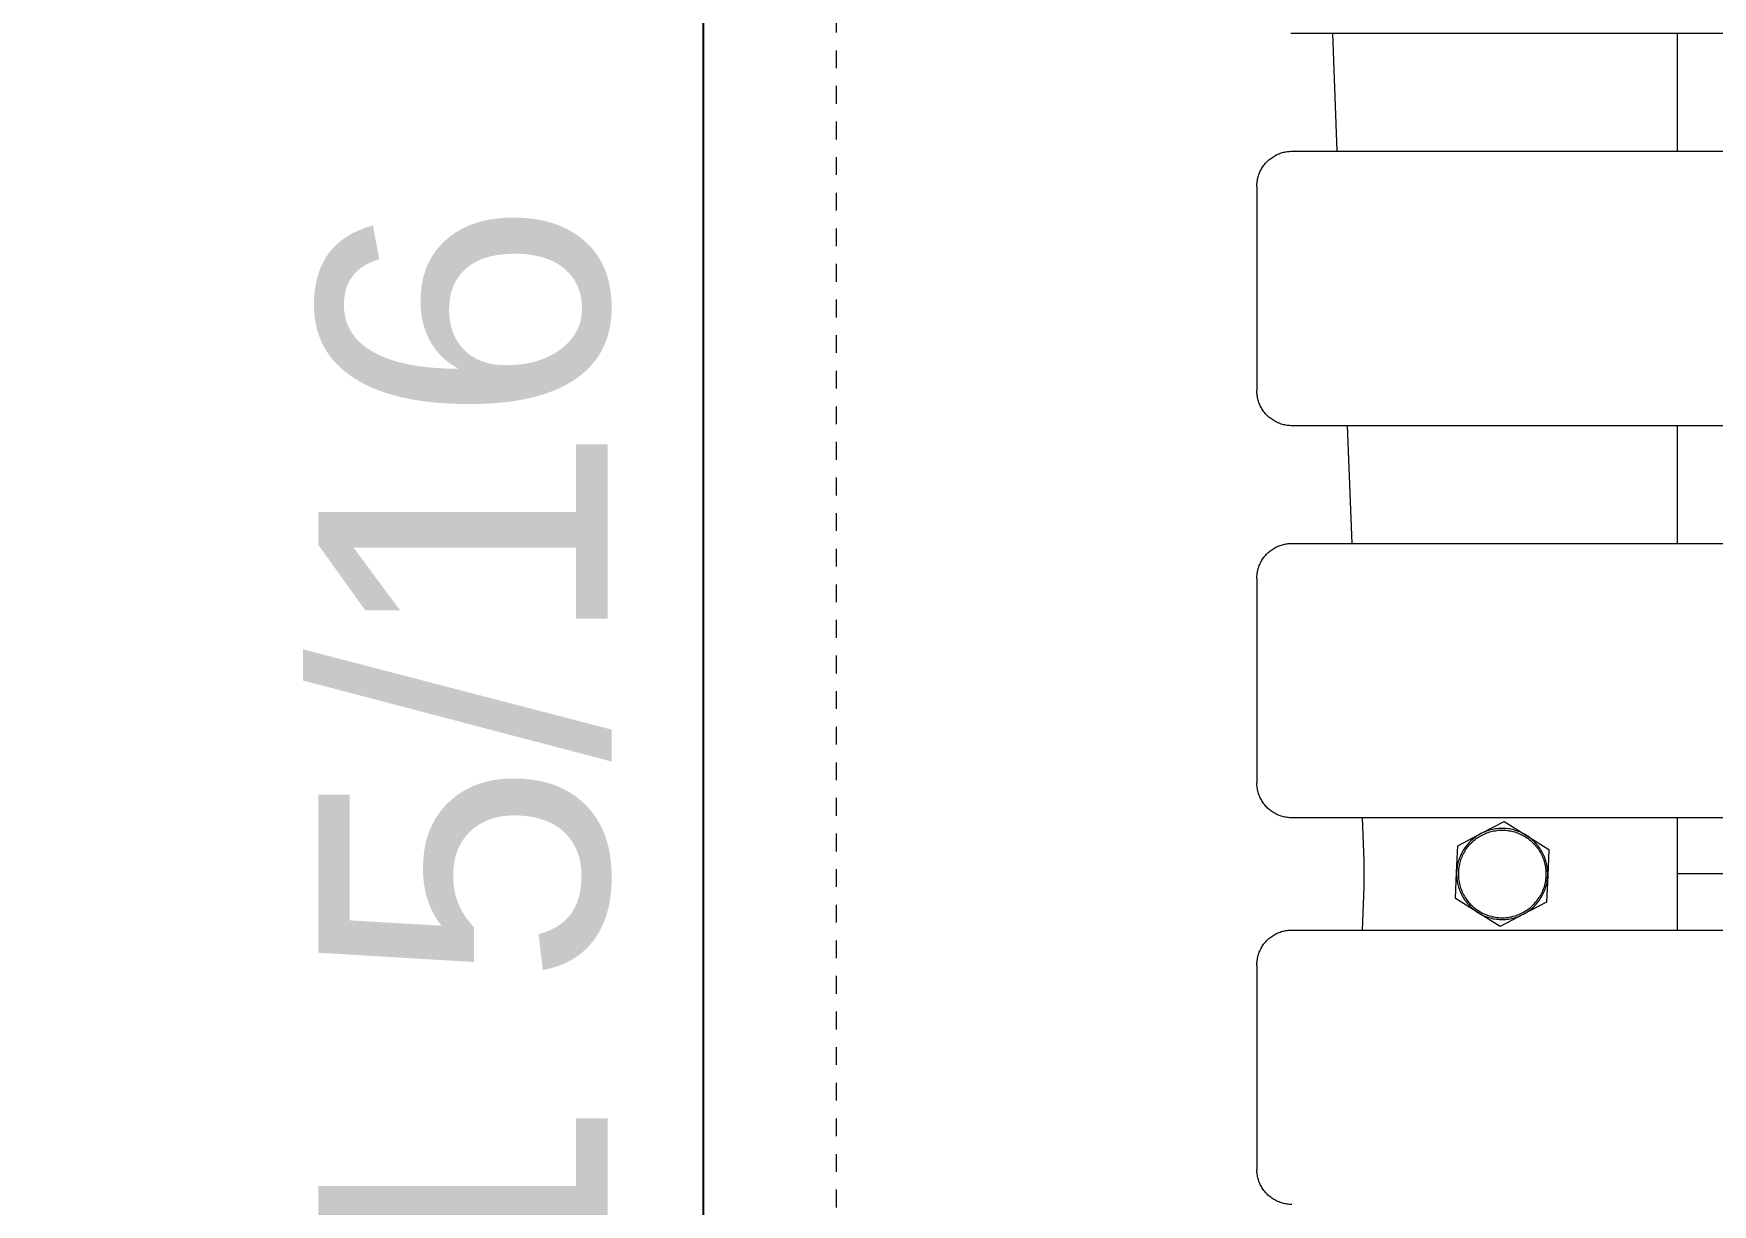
# Model space of a CAD drawing. Header units: inches. Extents: x 1 to 179, y 2 to 121.
# Drawn here: x 4.77 to 14.2, y 62.6 to 69.17 of the extents above; entities that cross this region are included whole.
import ezdxf

# ---------------------------------------------------------------- set-up
doc = ezdxf.new("R2010")
doc.units = ezdxf.units.IN
doc.linetypes.add('HIDDEN', pattern=[1.905, 1.27, -0.635])
for name, color, linetype, lineweight in [('ZANO_R', 7, 'Continuous', 0), ('ZANO_R_przerywana', 250, 'HIDDEN', 0), ('ZANO_W', 1, 'Continuous', 0)]:
    doc.layers.add(name, color=color, linetype=linetype, lineweight=lineweight)
doc.styles.get("Standard").update_dxf_attribs({"font": 'arial.ttf'})
doc.dimstyles.new('amerykanie', dxfattribs={"dimtxt": 50, "dimasz": 50, "dimexe": 0.5, "dimexo": 0.5, "dimgap": 1, "dimtad": 1, "dimdec": 0, "dimzin": 0, "dimlunit": 5, "dimtxsty": 'Standard', "dimcen": 0.09, "dimclrd": 1, "dimclre": 1, "dimclrt": 1, "dimazin": 0, "dimtfac": 1, "dimtdec": 0, "dimtmove": 0, "dimatfit": 3, "dimfxl": 1, "dimtzin": 0, "dimarcsym": 1})

# ---------------------------------------------------------------- blocks, each defined once
blk = doc.blocks.new('*D403')
at = {"layer": 'ZANO_W', "color": 1, "lineweight": -2}
for p, q in [((11.3356, 75.1205), (8.0309, 75.1205)), ((8.5309, 54.7849), (8.5309, 74.1205)), ((11.3356, 53.7849), (8.0309, 53.7849))]:
    blk.add_line(p, q, dxfattribs=at)
at = {"layer": 'ZANO_W', "color": 1}
for points in [[(8.6976, 74.1205), (8.3642, 74.1205), (8.5309, 75.1205)], [(8.3642, 54.7849), (8.6976, 54.7849), (8.5309, 53.7849)]]:
    blk.add_solid(points, dxfattribs=at)
at = {"layer": 'ZANO_W', "color": 1, "insert": (7.1907, 64.4527), "char_height": 1.625, "attachment_point": 5, "rotation": 90}
blk.add_mtext('21 5/16', dxfattribs=at)

msp = doc.modelspace()

# ---------------------------------------------------------------- linework, layer by layer
at = {"layer": 'ZANO_R'}
for p, q in [((11.83556, 69.1734), (11.82884, 69.17351)), ((82.30796, 69.1734), (11.83556, 69.1734)), ((12.06403, 69.1734), (12.08889, 68.51227)), ((14.00092, 68.51227), (14.00092, 69.1734)), ((11.70619, 68.46379), (11.71133, 68.46812)), ((11.71133, 68.46812), (11.71662, 68.47227)), ((11.71662, 68.47227), (11.72204, 68.47624)), ((11.72204, 68.47624), (11.7276, 68.48002)), ((11.7276, 68.48002), (11.73328, 68.48361)), ((11.73328, 68.48361), (11.73909, 68.48701)), ((11.73909, 68.48701), (11.745, 68.4902)), ((11.745, 68.4902), (11.75102, 68.49319)), ((11.75102, 68.49319), (11.75714, 68.49597)), ((11.75714, 68.49597), (11.76335, 68.49854)), ((11.76335, 68.49854), (11.76964, 68.5009)), ((11.76964, 68.5009), (11.77601, 68.50305)), ((11.77601, 68.50305), (11.78245, 68.50497)), ((11.78245, 68.50497), (11.78896, 68.50667)), ((11.78896, 68.50667), (11.79551, 68.50815)), ((11.79551, 68.50815), (11.80212, 68.50941)), ((11.80212, 68.50941), (11.80876, 68.51044)), ((11.80876, 68.51044), (11.81543, 68.51124)), ((11.81543, 68.51124), (11.82213, 68.51181)), ((11.82213, 68.51181), (11.82884, 68.51215)), ((11.82884, 68.51215), (11.83556, 68.51227)), ((11.83556, 68.51227), (82.30796, 68.51227)), ((11.64601, 68.36853), (11.64794, 68.37497)), ((11.64794, 68.37497), (11.65008, 68.38134)), ((11.65008, 68.38134), (11.65244, 68.38763)), ((11.65244, 68.38763), (11.65501, 68.39384)), ((11.65501, 68.39384), (11.65779, 68.39996)), ((11.65779, 68.39996), (11.66078, 68.40598)), ((11.66078, 68.40598), (11.66398, 68.4119)), ((11.66398, 68.4119), (11.66737, 68.4177)), ((11.66737, 68.4177), (11.67096, 68.42338)), ((11.67096, 68.42338), (11.67474, 68.42894)), ((11.67474, 68.42894), (11.67871, 68.43436)), ((11.67871, 68.43436), (11.68287, 68.43965)), ((11.68287, 68.43965), (11.6872, 68.44479)), ((11.6872, 68.44479), (11.6917, 68.44978)), ((11.6917, 68.44978), (11.69637, 68.45461)), ((11.69637, 68.45461), (11.7012, 68.45928)), ((11.7012, 68.45928), (11.70619, 68.46379)), ((11.63871, 68.31542), (11.63883, 68.32214)), ((11.63871, 68.31542), (11.63871, 68.26887)), ((11.63883, 68.32214), (11.63917, 68.32885)), ((11.63917, 68.32885), (11.63975, 68.33555)), ((11.63975, 68.33555), (11.64055, 68.34222)), ((11.64055, 68.34222), (11.64158, 68.34887)), ((11.64158, 68.34887), (11.64283, 68.35547)), ((11.64283, 68.35547), (11.64431, 68.36203)), ((11.64431, 68.36203), (11.64601, 68.36853)), ((11.63871, 68.26887), (11.63871, 67.16749)), ((11.63883, 67.16077), (11.63871, 67.16749)), ((11.63917, 67.15406), (11.63883, 67.16077)), ((11.63975, 67.14736), (11.63917, 67.15406)), ((11.64055, 67.14069), (11.63975, 67.14736)), ((11.64158, 67.13404), (11.64055, 67.14069)), ((11.64283, 67.12744), (11.64158, 67.13404)), ((11.64431, 67.12088), (11.64283, 67.12744)), ((11.64601, 67.11438), (11.64431, 67.12088)), ((11.64794, 67.10794), (11.64601, 67.11438)), ((11.65008, 67.10157), (11.64794, 67.10794)), ((11.65244, 67.09528), (11.65008, 67.10157)), ((11.65501, 67.08907), (11.65244, 67.09528)), ((11.65779, 67.08295), (11.65501, 67.08907)), ((11.66078, 67.07693), (11.65779, 67.08295)), ((11.66398, 67.07101), (11.66078, 67.07693)), ((11.66737, 67.06521), (11.66398, 67.07101)), ((11.67096, 67.05953), (11.66737, 67.06521)), ((11.67474, 67.05397), (11.67096, 67.05953)), ((11.67871, 67.04855), (11.67474, 67.05397)), ((11.68287, 67.04326), (11.67871, 67.04855)), ((11.6872, 67.03812), (11.68287, 67.04326)), ((11.6917, 67.03313), (11.6872, 67.03812)), ((11.69637, 67.0283), (11.6917, 67.03313)), ((11.7012, 67.02363), (11.69637, 67.0283)), ((11.70619, 67.01912), (11.7012, 67.02363)), ((11.71133, 67.01479), (11.70619, 67.01912)), ((11.71662, 67.01064), (11.71133, 67.01479)), ((11.72204, 67.00667), (11.71662, 67.01064)), ((11.7276, 67.00289), (11.72204, 67.00667)), ((11.73328, 66.9993), (11.7276, 67.00289)), ((11.73909, 66.9959), (11.73328, 66.9993)), ((11.745, 66.99271), (11.73909, 66.9959)), ((11.75102, 66.98972), (11.745, 66.99271)), ((11.75714, 66.98694), (11.75102, 66.98972)), ((11.76335, 66.98437), (11.75714, 66.98694)), ((11.76964, 66.98201), (11.76335, 66.98437)), ((11.77601, 66.97986), (11.76964, 66.98201)), ((11.78245, 66.97794), (11.77601, 66.97986)), ((11.78896, 66.97624), (11.78245, 66.97794)), ((11.79551, 66.97476), (11.78896, 66.97624)), ((11.80212, 66.9735), (11.79551, 66.97476)), ((11.80876, 66.97247), (11.80212, 66.9735)), ((11.81543, 66.97167), (11.80876, 66.97247)), ((11.82213, 66.9711), (11.81543, 66.97167)), ((11.82884, 66.97076), (11.82213, 66.9711)), ((11.83556, 66.97064), (11.82884, 66.97076)), ((82.30796, 66.97064), (11.83556, 66.97064)), ((12.14687, 66.97064), (12.17173, 66.30951)), ((14.00092, 66.30951), (14.00092, 66.97064)), ((11.75714, 66.29322), (11.76335, 66.29579)), ((11.76335, 66.29579), (11.76964, 66.29815)), ((11.76964, 66.29815), (11.77601, 66.30029)), ((11.77601, 66.30029), (11.78245, 66.30221)), ((11.78245, 66.30221), (11.78896, 66.30392)), ((11.78896, 66.30392), (11.79551, 66.3054)), ((11.79551, 66.3054), (11.80212, 66.30665)), ((11.80212, 66.30665), (11.80876, 66.30768)), ((11.80876, 66.30768), (11.81543, 66.30848)), ((11.81543, 66.30848), (11.82213, 66.30905)), ((11.82213, 66.30905), (11.82884, 66.3094)), ((11.82884, 66.3094), (11.83556, 66.30951)), ((11.83556, 66.30951), (82.30796, 66.30951)), ((11.65779, 66.19721), (11.66078, 66.20323)), ((11.66078, 66.20323), (11.66398, 66.20914)), ((11.66398, 66.20914), (11.66737, 66.21494)), ((11.66737, 66.21494), (11.67096, 66.22063)), ((11.67096, 66.22063), (11.67474, 66.22618)), ((11.67474, 66.22618), (11.67871, 66.23161)), ((11.67871, 66.23161), (11.68287, 66.23689)), ((11.68287, 66.23689), (11.6872, 66.24203)), ((11.6872, 66.24203), (11.6917, 66.24702)), ((11.6917, 66.24702), (11.69637, 66.25186)), ((11.69637, 66.25186), (11.7012, 66.25653)), ((11.7012, 66.25653), (11.70619, 66.26103)), ((11.70619, 66.26103), (11.71133, 66.26536)), ((11.71133, 66.26536), (11.71662, 66.26951)), ((11.71662, 66.26951), (11.72204, 66.27348)), ((11.72204, 66.27348), (11.7276, 66.27727)), ((11.7276, 66.27727), (11.73328, 66.28086)), ((11.73328, 66.28086), (11.73909, 66.28425)), ((11.73909, 66.28425), (11.745, 66.28744)), ((11.745, 66.28744), (11.75102, 66.29043)), ((11.75102, 66.29043), (11.75714, 66.29322)), ((11.63871, 66.11266), (11.63883, 66.11938)), ((11.63871, 66.11266), (11.63871, 66.06611)), ((11.63883, 66.11938), (11.63917, 66.1261)), ((11.63917, 66.1261), (11.63975, 66.13279)), ((11.63975, 66.13279), (11.64055, 66.13947)), ((11.64055, 66.13947), (11.64158, 66.14611)), ((11.64158, 66.14611), (11.64283, 66.15271)), ((11.64283, 66.15271), (11.64431, 66.15927)), ((11.64431, 66.15927), (11.64601, 66.16577)), ((11.64601, 66.16577), (11.64794, 66.17221)), ((11.64794, 66.17221), (11.65008, 66.17858)), ((11.65008, 66.17858), (11.65244, 66.18488)), ((11.65244, 66.18488), (11.65501, 66.19109)), ((11.65501, 66.19109), (11.65779, 66.19721)), ((11.63871, 66.06611), (11.63871, 64.96473)), ((11.63883, 64.95801), (11.63871, 64.96473)), ((11.63917, 64.9513), (11.63883, 64.95801)), ((11.63975, 64.9446), (11.63917, 64.9513)), ((11.64055, 64.93793), (11.63975, 64.9446)), ((11.64158, 64.93129), (11.64055, 64.93793)), ((11.64283, 64.92468), (11.64158, 64.93129)), ((11.64431, 64.91813), (11.64283, 64.92468)), ((11.64601, 64.91162), (11.64431, 64.91813)), ((11.64794, 64.90518), (11.64601, 64.91162)), ((11.65008, 64.89881), (11.64794, 64.90518)), ((11.65244, 64.89252), (11.65008, 64.89881)), ((11.65501, 64.88631), (11.65244, 64.89252)), ((11.65779, 64.88019), (11.65501, 64.88631)), ((11.66078, 64.87417), (11.65779, 64.88019)), ((11.66398, 64.86826), (11.66078, 64.87417)), ((11.66737, 64.86245), (11.66398, 64.86826)), ((11.67096, 64.85677), (11.66737, 64.86245)), ((11.67474, 64.85121), (11.67096, 64.85677)), ((11.67871, 64.84579), (11.67474, 64.85121)), ((11.68287, 64.8405), (11.67871, 64.84579)), ((11.6872, 64.83536), (11.68287, 64.8405)), ((11.6917, 64.83037), (11.6872, 64.83536)), ((11.69637, 64.82554), (11.6917, 64.83037)), ((11.7012, 64.82087), (11.69637, 64.82554)), ((11.70619, 64.81637), (11.7012, 64.82087)), ((11.71133, 64.81204), (11.70619, 64.81637)), ((11.71662, 64.80788), (11.71133, 64.81204)), ((11.72204, 64.80391), (11.71662, 64.80788)), ((11.7276, 64.80013), (11.72204, 64.80391)), ((11.73328, 64.79654), (11.7276, 64.80013)), ((11.73909, 64.79315), (11.73328, 64.79654)), ((11.745, 64.78995), (11.73909, 64.79315)), ((11.75102, 64.78696), (11.745, 64.78995)), ((11.75714, 64.78418), (11.75102, 64.78696)), ((11.76335, 64.78161), (11.75714, 64.78418)), ((11.76964, 64.77925), (11.76335, 64.78161)), ((11.77601, 64.77711), (11.76964, 64.77925)), ((11.78245, 64.77518), (11.77601, 64.77711)), ((11.78896, 64.77348), (11.78245, 64.77518)), ((11.79551, 64.772), (11.78896, 64.77348)), ((11.80212, 64.77075), (11.79551, 64.772)), ((11.80876, 64.76972), (11.80212, 64.77075)), ((11.81543, 64.76892), (11.80876, 64.76972)), ((11.82213, 64.76834), (11.81543, 64.76892)), ((11.82884, 64.768), (11.82213, 64.76834)), ((11.83556, 64.76788), (11.82884, 64.768)), ((82.30796, 64.76788), (11.83556, 64.76788)), ((12.22971, 64.76788), (12.23879, 64.52643)), ((12.89766, 64.679), (13.02846, 64.74771)), ((12.92927, 64.69297), (12.92119, 64.68988)), ((12.93744, 64.69578), (12.92927, 64.69297)), ((12.9457, 64.69832), (12.93744, 64.69578)), ((12.95405, 64.70058), (12.9457, 64.69832)), ((12.96246, 64.70255), (12.95405, 64.70058)), ((12.95436, 64.69049), (12.96252, 64.69248)), ((12.97094, 64.70424), (12.96246, 64.70255)), ((12.96252, 64.69248), (12.97075, 64.69419)), ((12.97075, 64.69419), (12.97903, 64.69562)), ((12.97947, 64.70564), (12.97094, 64.70424)), ((12.97903, 64.69562), (12.98735, 64.69676)), ((12.98804, 64.70675), (12.97947, 64.70564)), ((12.98735, 64.69676), (12.99571, 64.69762)), ((12.99665, 64.70757), (12.98804, 64.70675)), ((12.99571, 64.69762), (13.00409, 64.69819)), ((13.00528, 64.7081), (12.99665, 64.70757)), ((13.00409, 64.69819), (13.01249, 64.69848)), ((13.01392, 64.70834), (13.00528, 64.7081)), ((13.01249, 64.69848), (13.02089, 64.69848)), ((13.02256, 64.70829), (13.01392, 64.70834)), ((13.02089, 64.69848), (13.02929, 64.69819)), ((13.0312, 64.70794), (13.02256, 64.70829)), ((13.02846, 64.74771), (13.15336, 64.66878)), ((13.02929, 64.69819), (13.03767, 64.69761)), ((13.03982, 64.7073), (13.0312, 64.70794)), ((13.03767, 64.69761), (13.04603, 64.69675)), ((13.04842, 64.70638), (13.03982, 64.7073)), ((13.04603, 64.69675), (13.05435, 64.69561)), ((13.05697, 64.70516), (13.04842, 64.70638)), ((13.05435, 64.69561), (13.06263, 64.69418)), ((13.06549, 64.70365), (13.05697, 64.70516)), ((13.06263, 64.69418), (13.07086, 64.69247)), ((13.07394, 64.70186), (13.06549, 64.70365)), ((13.07086, 64.69247), (13.07902, 64.69048)), ((13.08233, 64.69979), (13.07394, 64.70186)), ((13.09065, 64.69743), (13.08233, 64.69979)), ((13.09888, 64.69479), (13.09065, 64.69743)), ((13.10702, 64.69187), (13.09888, 64.69479)), ((14.00092, 64.4527), (14.00092, 64.76788)), ((12.76096, 64.46267), (12.76686, 64.6103)), ((12.76686, 64.6103), (12.89766, 64.679)), ((12.80753, 64.59993), (12.80267, 64.59278)), ((12.81263, 64.60691), (12.80753, 64.59993)), ((12.81797, 64.61371), (12.81263, 64.60691)), ((12.81326, 64.59092), (12.81811, 64.59778)), ((12.82353, 64.62033), (12.81797, 64.61371)), ((12.81811, 64.59778), (12.82318, 64.60447)), ((12.82318, 64.60447), (12.82849, 64.61099)), ((12.82931, 64.62676), (12.82353, 64.62033)), ((12.82849, 64.61099), (12.83401, 64.61732)), ((12.8353, 64.63299), (12.82931, 64.62676)), ((12.83401, 64.61732), (12.83974, 64.62346)), ((12.8415, 64.63901), (12.8353, 64.63299)), ((12.83974, 64.62346), (12.84569, 64.6294)), ((12.8479, 64.64482), (12.8415, 64.63901)), ((12.84569, 64.6294), (12.85183, 64.63514)), ((12.85449, 64.65041), (12.8479, 64.64482)), ((12.85183, 64.63514), (12.85816, 64.64066)), ((12.86127, 64.65577), (12.85449, 64.65041)), ((12.85816, 64.64066), (12.86468, 64.64596)), ((12.86823, 64.66091), (12.86127, 64.65577)), ((12.86468, 64.64596), (12.87137, 64.65104)), ((12.87535, 64.6658), (12.86823, 64.66091)), ((12.87137, 64.65104), (12.87824, 64.65588)), ((12.88264, 64.67045), (12.87535, 64.6658)), ((12.87824, 64.65588), (12.88526, 64.66049)), ((12.89008, 64.67485), (12.88264, 64.67045)), ((12.88526, 64.66049), (12.89244, 64.66485)), ((12.89766, 64.679), (12.89008, 64.67485)), ((12.89244, 64.66485), (12.89977, 64.66897)), ((12.90538, 64.68289), (12.89766, 64.679)), ((12.89977, 64.66897), (12.90723, 64.67284)), ((12.91323, 64.68652), (12.90538, 64.68289)), ((12.90723, 64.67284), (12.91482, 64.67644)), ((12.92119, 64.68988), (12.91323, 64.68652)), ((12.91482, 64.67644), (12.92252, 64.67979)), ((12.92252, 64.67979), (12.93034, 64.68287)), ((12.93034, 64.68287), (12.93826, 64.68569)), ((12.93826, 64.68569), (12.94627, 64.68823)), ((12.94627, 64.68823), (12.95436, 64.69049)), ((13.07902, 64.69048), (13.08711, 64.68821)), ((13.08711, 64.68821), (13.09512, 64.68567)), ((13.09512, 64.68567), (13.10304, 64.68286)), ((13.10304, 64.68286), (13.11085, 64.67977)), ((13.11505, 64.68869), (13.10702, 64.69187)), ((13.11085, 64.67977), (13.11856, 64.67642)), ((13.12298, 64.68523), (13.11505, 64.68869)), ((13.11856, 64.67642), (13.12615, 64.67282)), ((13.13078, 64.6815), (13.12298, 64.68523)), ((13.12615, 64.67282), (13.13361, 64.66895)), ((13.13845, 64.67752), (13.13078, 64.6815)), ((13.13361, 64.66895), (13.14093, 64.66483)), ((13.14598, 64.67328), (13.13845, 64.67752)), ((13.14093, 64.66483), (13.14811, 64.66046)), ((13.15336, 64.66878), (13.14598, 64.67328)), ((13.14811, 64.66046), (13.15513, 64.65586)), ((13.15336, 64.66878), (13.27827, 64.58986)), ((13.16059, 64.66404), (13.15336, 64.66878)), ((13.15513, 64.65586), (13.162, 64.65101)), ((13.16766, 64.65906), (13.16059, 64.66404)), ((13.162, 64.65101), (13.16869, 64.64593)), ((13.17455, 64.65384), (13.16766, 64.65906)), ((13.16869, 64.64593), (13.17521, 64.64063)), ((13.18126, 64.6484), (13.17455, 64.65384)), ((13.17521, 64.64063), (13.18154, 64.63511)), ((13.18779, 64.64273), (13.18126, 64.6484)), ((13.18154, 64.63511), (13.18768, 64.62937)), ((13.18768, 64.62937), (13.19362, 64.62343)), ((13.19411, 64.63684), (13.18779, 64.64273)), ((13.19362, 64.62343), (13.19935, 64.61729)), ((13.20024, 64.63074), (13.19411, 64.63684)), ((13.19935, 64.61729), (13.20488, 64.61095)), ((13.20616, 64.62444), (13.20024, 64.63074)), ((13.20488, 64.61095), (13.21018, 64.60444)), ((13.21186, 64.61794), (13.20616, 64.62444)), ((13.21018, 64.60444), (13.21525, 64.59774)), ((13.21734, 64.61125), (13.21186, 64.61794)), ((13.21525, 64.59774), (13.2201, 64.59088)), ((13.22259, 64.60439), (13.21734, 64.61125)), ((13.2276, 64.59734), (13.22259, 64.60439)), ((12.23879, 64.52643), (12.23983, 64.48944)), ((12.76632, 64.5055), (12.76467, 64.49702)), ((12.76826, 64.51393), (12.76632, 64.5055)), ((12.77047, 64.52228), (12.76826, 64.51393)), ((12.77297, 64.53056), (12.77047, 64.52228)), ((12.77575, 64.53875), (12.77297, 64.53056)), ((12.77664, 64.50664), (12.77493, 64.49841)), ((12.7788, 64.54683), (12.77575, 64.53875)), ((12.77863, 64.5148), (12.77664, 64.50664)), ((12.7809, 64.52289), (12.77863, 64.5148)), ((12.78213, 64.55481), (12.7788, 64.54683)), ((12.78344, 64.5309), (12.7809, 64.52289)), ((12.78572, 64.56268), (12.78213, 64.55481)), ((12.78626, 64.53882), (12.78344, 64.5309)), ((12.78957, 64.57041), (12.78572, 64.56268)), ((12.78934, 64.54664), (12.78626, 64.53882)), ((12.79269, 64.55434), (12.78934, 64.54664)), ((12.79368, 64.57802), (12.78957, 64.57041)), ((12.7963, 64.56193), (12.79269, 64.55434)), ((12.79805, 64.58547), (12.79368, 64.57802)), ((12.80017, 64.56939), (12.7963, 64.56193)), ((12.80267, 64.59278), (12.79805, 64.58547)), ((12.80428, 64.57671), (12.80017, 64.56939)), ((12.80865, 64.58389), (12.80428, 64.57671)), ((12.80865, 64.58389), (12.81326, 64.59092)), ((13.2201, 64.59088), (13.22471, 64.58385)), ((13.22471, 64.58385), (13.22907, 64.57667)), ((13.23237, 64.59014), (13.2276, 64.59734)), ((13.22907, 64.57667), (13.23319, 64.56935)), ((13.2369, 64.58277), (13.23237, 64.59014)), ((13.23319, 64.56935), (13.23705, 64.56189)), ((13.24118, 64.57526), (13.2369, 64.58277)), ((13.23705, 64.56189), (13.24066, 64.5543)), ((13.24066, 64.5543), (13.24401, 64.54659)), ((13.2452, 64.56761), (13.24118, 64.57526)), ((13.24401, 64.54659), (13.24709, 64.53877)), ((13.24895, 64.55982), (13.2452, 64.56761)), ((13.24709, 64.53877), (13.2499, 64.53086)), ((13.25245, 64.55192), (13.24895, 64.55982)), ((13.2499, 64.53086), (13.25244, 64.52285)), ((13.25244, 64.52285), (13.25471, 64.51476)), ((13.25567, 64.5439), (13.25245, 64.55192)), ((13.25471, 64.51476), (13.2567, 64.50659)), ((13.25863, 64.53577), (13.25567, 64.5439)), ((13.2567, 64.50659), (13.25841, 64.49837)), ((13.2613, 64.52755), (13.25863, 64.53577)), ((13.2637, 64.51925), (13.2613, 64.52755)), ((13.26581, 64.51087), (13.2637, 64.51925)), ((13.26765, 64.50242), (13.26581, 64.51087)), ((13.27827, 64.58986), (13.27237, 64.44223)), ((12.23983, 64.41545), (12.23879, 64.37847)), ((12.23983, 64.48944), (12.24018, 64.45245)), ((12.24018, 64.45245), (12.23983, 64.41545)), ((12.75507, 64.31504), (12.76096, 64.46267)), ((12.76096, 64.46267), (12.76077, 64.45402)), ((12.76077, 64.45402), (12.76086, 64.44538)), ((12.76086, 64.44538), (12.76124, 64.43674)), ((12.76146, 64.4713), (12.76096, 64.46267)), ((12.76124, 64.43674), (12.76192, 64.42813)), ((12.76224, 64.47991), (12.76146, 64.4713)), ((12.76192, 64.42813), (12.76289, 64.41954)), ((12.76331, 64.48848), (12.76224, 64.47991)), ((12.76289, 64.41954), (12.76414, 64.41098)), ((12.76467, 64.49702), (12.76331, 64.48848)), ((12.76414, 64.41098), (12.76569, 64.40248)), ((12.77093, 64.46507), (12.77064, 64.45667)), ((12.77064, 64.45667), (12.77064, 64.44827)), ((12.77064, 64.44827), (12.77092, 64.43987)), ((12.77092, 64.43987), (12.7715, 64.43149)), ((12.7715, 64.47345), (12.77093, 64.46507)), ((12.77236, 64.48181), (12.7715, 64.47345)), ((12.7715, 64.43149), (12.77236, 64.42313)), ((12.77351, 64.49014), (12.77236, 64.48181)), ((12.77236, 64.42313), (12.7735, 64.41481)), ((12.7735, 64.41481), (12.77493, 64.40653)), ((12.77493, 64.49841), (12.77351, 64.49014)), ((13.25983, 64.41476), (13.2584, 64.40648)), ((13.25841, 64.49837), (13.25983, 64.49009)), ((13.25983, 64.49009), (13.26098, 64.48176)), ((13.26097, 64.42309), (13.25983, 64.41476)), ((13.26183, 64.43144), (13.26097, 64.42309)), ((13.26098, 64.48176), (13.26183, 64.47341)), ((13.26183, 64.47341), (13.26241, 64.46502)), ((13.2624, 64.43983), (13.26183, 64.43144)), ((13.26269, 64.44822), (13.2624, 64.43983)), ((13.26241, 64.46502), (13.26269, 64.45663)), ((13.26269, 64.45663), (13.26269, 64.44822)), ((13.27237, 64.44223), (13.26647, 64.2946)), ((13.26919, 64.49391), (13.26765, 64.50242)), ((13.26866, 64.40788), (13.27002, 64.41642)), ((13.27045, 64.48536), (13.26919, 64.49391)), ((13.27002, 64.41642), (13.27109, 64.42499)), ((13.27141, 64.47677), (13.27045, 64.48536)), ((13.27109, 64.42499), (13.27188, 64.4336)), ((13.27209, 64.46815), (13.27141, 64.47677)), ((13.27188, 64.4336), (13.27237, 64.44223)), ((13.27247, 64.45952), (13.27209, 64.46815)), ((13.27237, 64.44223), (13.27257, 64.45087)), ((13.27257, 64.45087), (13.27247, 64.45952)), ((14.00092, 64.13752), (14.00092, 64.4527)), ((14.39462, 64.4527), (14.00092, 64.4527)), ((12.23879, 64.37847), (12.22972, 64.13752)), ((12.87997, 64.23611), (12.75507, 64.31504)), ((12.76569, 64.40248), (12.76752, 64.39403)), ((12.76752, 64.39403), (12.76963, 64.38565)), ((12.76963, 64.38565), (12.77203, 64.37734)), ((12.77203, 64.37734), (12.77471, 64.36913)), ((12.77471, 64.36913), (12.77766, 64.361)), ((12.77493, 64.40653), (12.77663, 64.3983)), ((12.77663, 64.3983), (12.77862, 64.39014)), ((12.77766, 64.361), (12.78088, 64.35298)), ((12.77862, 64.39014), (12.78089, 64.38205)), ((12.78088, 64.35298), (12.78438, 64.34507)), ((12.78089, 64.38205), (12.78343, 64.37404)), ((12.78343, 64.37404), (12.78624, 64.36612)), ((12.78438, 64.34507), (12.78814, 64.33729)), ((12.78624, 64.36612), (12.78932, 64.35831)), ((12.78814, 64.33729), (12.79216, 64.32964)), ((12.78932, 64.35831), (12.79267, 64.3506)), ((12.79216, 64.32964), (12.79643, 64.32212)), ((12.79267, 64.3506), (12.79628, 64.34301)), ((12.79628, 64.34301), (12.80014, 64.33555)), ((12.79643, 64.32212), (12.80096, 64.31476)), ((12.80014, 64.33555), (12.80426, 64.32823)), ((12.80096, 64.31476), (12.80573, 64.30755)), ((12.80426, 64.32823), (12.80863, 64.32105)), ((12.80863, 64.32105), (12.81323, 64.31402)), ((13.22007, 64.31398), (13.22468, 64.32101)), ((13.22905, 64.32819), (13.22468, 64.32101)), ((13.23317, 64.33551), (13.22905, 64.32819)), ((13.23066, 64.31212), (13.23528, 64.31942)), ((13.23703, 64.34297), (13.23317, 64.33551)), ((13.23528, 64.31942), (13.23965, 64.32688)), ((13.24064, 64.35056), (13.23703, 64.34297)), ((13.23965, 64.32688), (13.24376, 64.33449)), ((13.24399, 64.35826), (13.24064, 64.35056)), ((13.24376, 64.33449), (13.24762, 64.34222)), ((13.24707, 64.36608), (13.24399, 64.35826)), ((13.24989, 64.374), (13.24707, 64.36608)), ((13.24762, 64.34222), (13.25121, 64.35009)), ((13.25243, 64.382), (13.24989, 64.374)), ((13.25121, 64.35009), (13.25453, 64.35807)), ((13.2547, 64.39009), (13.25243, 64.382)), ((13.25453, 64.35807), (13.25758, 64.36615)), ((13.25669, 64.39826), (13.2547, 64.39009)), ((13.2584, 64.40648), (13.25669, 64.39826)), ((13.25758, 64.36615), (13.26036, 64.37434)), ((13.26036, 64.37434), (13.26286, 64.38261)), ((13.26286, 64.38261), (13.26508, 64.39097)), ((13.26508, 64.39097), (13.26701, 64.39939)), ((13.26701, 64.39939), (13.26866, 64.40788)), ((12.80573, 64.30755), (12.81075, 64.30051)), ((12.81075, 64.30051), (12.816, 64.29364)), ((12.81323, 64.31402), (12.81808, 64.30716)), ((12.816, 64.29364), (12.82147, 64.28696)), ((12.81808, 64.30716), (12.82315, 64.30046)), ((12.82147, 64.28696), (12.82717, 64.28046)), ((12.82315, 64.30046), (12.82846, 64.29394)), ((12.82717, 64.28046), (12.83309, 64.27416)), ((12.82846, 64.29394), (12.83398, 64.28761)), ((12.83309, 64.27416), (12.83922, 64.26806)), ((12.83398, 64.28761), (12.83971, 64.28147)), ((12.83922, 64.26806), (12.84555, 64.26217)), ((12.83971, 64.28147), (12.84565, 64.27553)), ((12.84555, 64.26217), (12.85207, 64.2565)), ((12.84565, 64.27553), (12.85179, 64.26979)), ((12.85179, 64.26979), (12.85812, 64.26427)), ((12.85207, 64.2565), (12.85878, 64.25105)), ((12.85812, 64.26427), (12.86464, 64.25897)), ((12.85878, 64.25105), (12.86567, 64.24584)), ((12.86464, 64.25897), (12.87134, 64.25389)), ((12.86567, 64.24584), (12.87274, 64.24085)), ((12.87134, 64.25389), (12.8782, 64.24904)), ((12.87274, 64.24085), (12.87997, 64.23611)), ((12.8782, 64.24904), (12.88522, 64.24443)), ((13.00487, 64.15719), (12.87997, 64.23611)), ((12.87997, 64.23611), (12.88735, 64.23162)), ((12.88522, 64.24443), (12.8924, 64.24007)), ((12.88735, 64.23162), (12.89488, 64.22738)), ((12.8924, 64.24007), (12.89973, 64.23595)), ((12.89488, 64.22738), (12.90255, 64.22339)), ((12.89973, 64.23595), (12.90719, 64.23208)), ((12.90255, 64.22339), (12.91036, 64.21967)), ((12.90719, 64.23208), (12.91477, 64.22847)), ((12.91477, 64.22847), (12.92248, 64.22513)), ((12.92248, 64.22513), (12.9303, 64.22204)), ((12.9303, 64.22204), (12.93821, 64.21923)), ((13.13567, 64.2259), (13.00487, 64.15719)), ((13.09507, 64.21921), (13.10299, 64.22203)), ((13.10299, 64.22203), (13.11081, 64.22511)), ((13.11081, 64.22511), (13.11851, 64.22845)), ((13.11851, 64.22845), (13.1261, 64.23206)), ((13.1201, 64.21838), (13.12795, 64.22201)), ((13.1261, 64.23206), (13.13356, 64.23593)), ((13.12795, 64.22201), (13.13567, 64.2259)), ((13.13356, 64.23593), (13.14089, 64.24004)), ((13.26647, 64.2946), (13.13567, 64.2259)), ((13.13567, 64.2259), (13.14325, 64.23005)), ((13.14089, 64.24004), (13.14807, 64.24441)), ((13.14325, 64.23005), (13.15069, 64.23445)), ((13.14807, 64.24441), (13.15509, 64.24902)), ((13.15069, 64.23445), (13.15798, 64.2391)), ((13.15509, 64.24902), (13.16196, 64.25386)), ((13.15798, 64.2391), (13.1651, 64.24399)), ((13.16196, 64.25386), (13.16865, 64.25894)), ((13.1651, 64.24399), (13.17206, 64.24913)), ((13.16865, 64.25894), (13.17517, 64.26424)), ((13.17206, 64.24913), (13.17884, 64.25449)), ((13.17517, 64.26424), (13.1815, 64.26976)), ((13.17884, 64.25449), (13.18543, 64.26008)), ((13.1815, 64.26976), (13.18765, 64.27549)), ((13.18543, 64.26008), (13.19183, 64.26589)), ((13.18765, 64.27549), (13.19359, 64.28144)), ((13.19183, 64.26589), (13.19803, 64.27191)), ((13.19359, 64.28144), (13.19932, 64.28758)), ((13.19803, 64.27191), (13.20403, 64.27814)), ((13.19932, 64.28758), (13.20485, 64.29391)), ((13.20403, 64.27814), (13.20981, 64.28457)), ((13.20485, 64.29391), (13.21015, 64.30042)), ((13.20981, 64.28457), (13.21537, 64.29119)), ((13.21015, 64.30042), (13.21523, 64.30712)), ((13.21523, 64.30712), (13.22007, 64.31398)), ((13.21537, 64.29119), (13.2207, 64.29799)), ((13.2207, 64.29799), (13.2258, 64.30497)), ((13.2258, 64.30497), (13.23066, 64.31212)), ((11.76335, 64.1238), (11.76964, 64.12616)), ((11.76964, 64.12616), (11.77601, 64.1283)), ((11.77601, 64.1283), (11.78245, 64.13022)), ((11.78245, 64.13022), (11.78896, 64.13192)), ((11.78896, 64.13192), (11.79551, 64.1334)), ((11.79551, 64.1334), (11.80212, 64.13466)), ((11.80212, 64.13466), (11.80876, 64.13569)), ((11.80876, 64.13569), (11.81543, 64.13649)), ((11.81543, 64.13649), (11.82213, 64.13706)), ((11.82213, 64.13706), (11.82884, 64.13741)), ((11.82884, 64.13741), (11.83556, 64.13752)), ((11.83556, 64.13752), (82.30796, 64.13752)), ((12.91036, 64.21967), (12.91828, 64.21621)), ((12.91828, 64.21621), (12.92631, 64.21302)), ((12.92631, 64.21302), (12.93445, 64.21011)), ((12.93445, 64.21011), (12.94268, 64.20747)), ((12.93821, 64.21923), (12.94622, 64.21669)), ((12.94268, 64.20747), (12.951, 64.20511)), ((12.94622, 64.21669), (12.95431, 64.21442)), ((12.951, 64.20511), (12.95939, 64.20304)), ((12.95431, 64.21442), (12.96247, 64.21243)), ((12.95939, 64.20304), (12.96785, 64.20124)), ((12.96247, 64.21243), (12.9707, 64.21072)), ((12.96785, 64.20124), (12.97636, 64.19974)), ((12.9707, 64.21072), (12.97898, 64.20929)), ((12.97636, 64.19974), (12.98492, 64.19852)), ((12.97898, 64.20929), (12.9873, 64.20814)), ((12.98492, 64.19852), (12.99351, 64.19759)), ((12.9873, 64.20814), (12.99566, 64.20728)), ((12.99351, 64.19759), (13.00213, 64.19696)), ((12.99566, 64.20728), (13.00404, 64.20671)), ((13.00213, 64.19696), (13.01077, 64.19661)), ((13.00404, 64.20671), (13.01244, 64.20642)), ((13.01077, 64.19661), (13.01941, 64.19656)), ((13.01244, 64.20642), (13.02084, 64.20642)), ((13.01941, 64.19656), (13.02805, 64.1968)), ((13.02084, 64.20642), (13.02924, 64.20671)), ((13.02805, 64.1968), (13.03668, 64.19733)), ((13.02924, 64.20671), (13.03762, 64.20728)), ((13.03668, 64.19733), (13.04529, 64.19815)), ((13.03762, 64.20728), (13.04598, 64.20814)), ((13.04529, 64.19815), (13.05386, 64.19926)), ((13.04598, 64.20814), (13.0543, 64.20928)), ((13.05386, 64.19926), (13.06239, 64.20066)), ((13.0543, 64.20928), (13.06258, 64.21071)), ((13.06239, 64.20066), (13.07087, 64.20235)), ((13.06258, 64.21071), (13.07081, 64.21242)), ((13.07081, 64.21242), (13.07897, 64.21441)), ((13.07087, 64.20235), (13.07928, 64.20432)), ((13.07897, 64.21441), (13.08707, 64.21667)), ((13.07928, 64.20432), (13.08763, 64.20658)), ((13.08707, 64.21667), (13.09507, 64.21921)), ((13.08763, 64.20658), (13.09589, 64.20912)), ((13.09589, 64.20912), (13.10406, 64.21193)), ((13.10406, 64.21193), (13.11214, 64.21502)), ((13.11214, 64.21502), (13.1201, 64.21838)), ((11.66078, 64.03123), (11.66398, 64.03715)), ((11.66398, 64.03715), (11.66737, 64.04295)), ((11.66737, 64.04295), (11.67096, 64.04863)), ((11.67096, 64.04863), (11.67474, 64.05419)), ((11.67474, 64.05419), (11.67871, 64.05962)), ((11.67871, 64.05962), (11.68287, 64.0649)), ((11.68287, 64.0649), (11.6872, 64.07004)), ((11.6872, 64.07004), (11.6917, 64.07503)), ((11.6917, 64.07503), (11.69637, 64.07987)), ((11.69637, 64.07987), (11.7012, 64.08454)), ((11.7012, 64.08454), (11.70619, 64.08904)), ((11.70619, 64.08904), (11.71133, 64.09337)), ((11.71133, 64.09337), (11.71662, 64.09752)), ((11.71662, 64.09752), (11.72204, 64.10149)), ((11.72204, 64.10149), (11.7276, 64.10527)), ((11.7276, 64.10527), (11.73328, 64.10886)), ((11.73328, 64.10886), (11.73909, 64.11226)), ((11.73909, 64.11226), (11.745, 64.11545)), ((11.745, 64.11545), (11.75102, 64.11844)), ((11.75102, 64.11844), (11.75714, 64.12122)), ((11.75714, 64.12122), (11.76335, 64.1238)), ((11.63871, 63.94067), (11.63883, 63.94739)), ((11.63871, 63.94067), (11.63871, 62.83929)), ((11.63883, 63.94739), (11.63917, 63.9541)), ((11.63917, 63.9541), (11.63975, 63.9608)), ((11.63975, 63.9608), (11.64055, 63.96748)), ((11.64055, 63.96748), (11.64158, 63.97412)), ((11.64158, 63.97412), (11.64283, 63.98072)), ((11.64283, 63.98072), (11.64431, 63.98728)), ((11.64431, 63.98728), (11.64601, 63.99378)), ((11.64601, 63.99378), (11.64794, 64.00022)), ((11.64794, 64.00022), (11.65008, 64.00659)), ((11.65008, 64.00659), (11.65244, 64.01289)), ((11.65244, 64.01289), (11.65501, 64.0191)), ((11.65501, 64.0191), (11.65779, 64.02521)), ((11.65779, 64.02521), (11.66078, 64.03123)), ((11.63871, 62.83929), (11.63871, 62.79274)), ((11.63883, 62.78602), (11.63871, 62.79274)), ((11.63917, 62.77931), (11.63883, 62.78602)), ((11.63975, 62.77261), (11.63917, 62.77931)), ((11.64055, 62.76594), (11.63975, 62.77261)), ((11.64158, 62.7593), (11.64055, 62.76594)), ((11.64283, 62.75269), (11.64158, 62.7593)), ((11.64431, 62.74614), (11.64283, 62.75269)), ((11.64601, 62.73963), (11.64431, 62.74614)), ((11.64794, 62.73319), (11.64601, 62.73963)), ((11.65008, 62.72682), (11.64794, 62.73319)), ((11.65244, 62.72053), (11.65008, 62.72682)), ((11.65501, 62.71432), (11.65244, 62.72053)), ((11.65779, 62.7082), (11.65501, 62.71432)), ((11.66078, 62.70218), (11.65779, 62.7082)), ((11.66398, 62.69626), (11.66078, 62.70218)), ((11.66737, 62.69046), (11.66398, 62.69626)), ((11.67096, 62.68478), (11.66737, 62.69046)), ((11.67474, 62.67922), (11.67096, 62.68478)), ((11.67871, 62.6738), (11.67474, 62.67922)), ((11.68287, 62.66851), (11.67871, 62.6738)), ((11.6872, 62.66337), (11.68287, 62.66851)), ((11.6917, 62.65838), (11.6872, 62.66337)), ((11.69637, 62.65355), (11.6917, 62.65838)), ((11.7012, 62.64888), (11.69637, 62.65355)), ((11.70619, 62.64437), (11.7012, 62.64888)), ((11.71133, 62.64004), (11.70619, 62.64437)), ((11.71662, 62.63589), (11.71133, 62.64004)), ((11.72204, 62.63192), (11.71662, 62.63589)), ((11.7276, 62.62814), (11.72204, 62.63192)), ((11.73328, 62.62455), (11.7276, 62.62814)), ((11.73909, 62.62116), (11.73328, 62.62455)), ((11.745, 62.61796), (11.73909, 62.62116)), ((11.75102, 62.61497), (11.745, 62.61796)), ((11.75714, 62.61219), (11.75102, 62.61497)), ((11.76335, 62.60962), (11.75714, 62.61219)), ((11.76964, 62.60726), (11.76335, 62.60962)), ((11.77601, 62.60512), (11.76964, 62.60726)), ((11.78245, 62.60319), (11.77601, 62.60512)), ((11.78896, 62.60149), (11.78245, 62.60319)), ((11.79551, 62.60001), (11.78896, 62.60149)), ((11.80212, 62.59875), (11.79551, 62.60001)), ((11.80876, 62.59773), (11.80212, 62.59875)), ((11.81543, 62.59692), (11.80876, 62.59773)), ((11.82213, 62.59635), (11.81543, 62.59692)), ((11.82884, 62.59601), (11.82213, 62.59635)), ((11.83556, 62.59589), (11.82884, 62.59601))]:
    msp.add_line(p, q, dxfattribs=at)
at = {"layer": 'ZANO_R_przerywana', "ltscale": 0.05}
msp.add_line((9.27651, 75.27921), (9.27651, 53.62568), dxfattribs=at)

# ---------------------------------------------------------------- dimensions: what is measured, and where the dimension line sits
at = {"layer": 'ZANO_W'}
dim = msp.add_linear_dim(base=(8.53089, 75.12054), p1=(11.83556, 53.78487), p2=(11.83556, 75.12054), angle=90, dimstyle='amerykanie', override={"dimtxt": 1.625, "dimasz": 1, "dimgap": 0.5, "dimdec": 4, "dimaunit": 1, "dimadec": 1, "dimtdec": 4, "dimtmove": 1, "dimfrac": 2}, dxfattribs=at)
dim.commit()
dim.dimension.update_dxf_attribs({"geometry": '*D403', "text_midpoint": (7.19068, 64.4527)})

doc.saveas('drawing.dxf')
